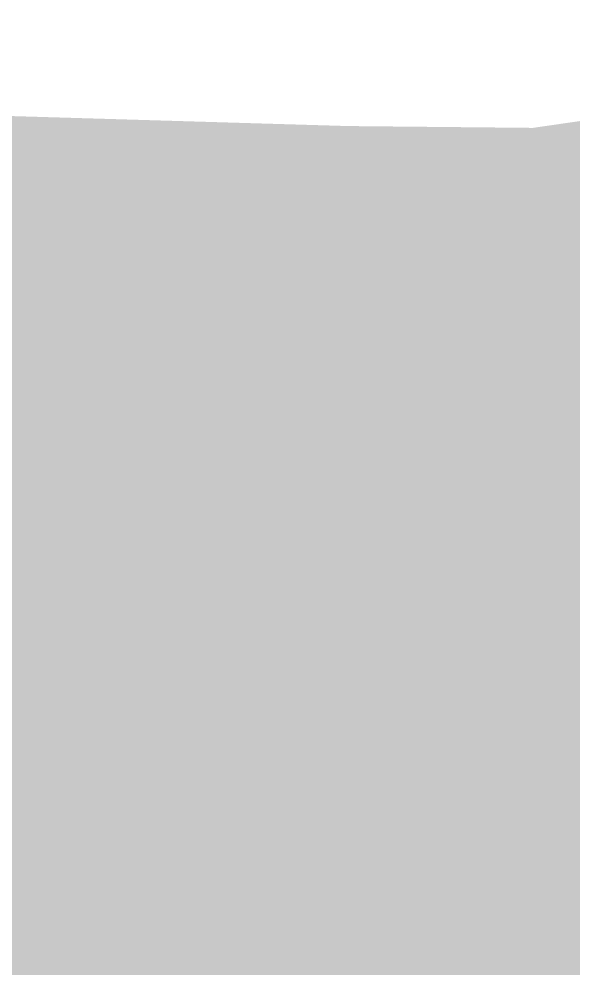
# Model space of a CAD drawing. Header units: inches. Extents: x 288635 to 693176, y 676945 to 1601077.
# Drawn here: x 544129 to 546070, y 788788 to 792108 of the extents above; entities that cross this region are included whole.
import ezdxf

# ---------------------------------------------------------------- set-up
doc = ezdxf.new("R2010")
doc.units = ezdxf.units.IN
doc.header["$MEASUREMENT"] = 0

msp = doc.modelspace()

# ---------------------------------------------------------------- hatches: boundary and pattern name
msp.add_hatch(color=256).paths.add_polyline_path([(548866.8761, 791812.4437), (549847.3181, 791548.2831), (550395.9592, 791467.003), (550583.9195, 791512.7231), (550705.8398, 791609.2432), (550848.0801, 791705.7634), (551071.6005, 791736.2435), (551361.1611, 791721.0035), (551594.8416, 791665.1234), (551899.6422, 791604.1632), (552097.7626, 791609.2432), (552448.2833, 791619.4033), (553134.0846, 791517.8031), (553449.0453, 791375.5628), (553835.126, 791141.8823), (554068.8065, 791035.2021), (554322.807, 791040.2821), (554561.5675, 791009.802), (555003.5284, 790826.9217), (555608.0496, 790654.2013), (556232.8908, 790522.1211), (556431.0112, 790374.8008), (556563.0915, 790303.6806), (556827.252, 790227.4805), (557885.4181, 789952.5249), (558696.5264, 789750.1289), (559148.6473, 789633.2886), (559519.4881, 789607.8886), (559925.8889, 789506.2884), (560327.2097, 789374.2081), (560814.8907, 789394.5281), (561653.0923, 789374.2081), (562252.5335, 789394.5281), (562740.2145, 789333.568), (563212.6555, 789257.3679), (563598.7362, 789242.1278), (563898.4568, 789323.408), (564157.5373, 789399.6082), (564254.0575, 789455.4883), (564370.8978, 789470.7283), (564391.2178, 789409.7682), (564289.6176, 789262.4479), (564177.8574, 789120.2076), (564137.2173, 788850.9671), (564071.1772, 788363.2861), (563939.0969, 788038.1654), (563842.5767, 787834.965), (563639.3763, 787687.6447), (563375.2158, 787626.6846), (563161.8554, 787438.7242), (562694.4944, 786920.5632), (563183.3917, 786803.9236), (563273.3502, 786698.09), (563167.5166, 786539.3397), (562897.6411, 786391.1727), (562204.4314, 786158.3389), (561881.6391, 786057.7971), (561611.7635, 786052.5054), (561161.971, 786084.2555), (560632.8032, 786036.6304), (560198.8857, 786052.5054), (559849.635, 786163.6306), (559198.7587, 786465.2562), (558194.3022, 786685.4765), (558168.9021, 786807.3967), (558062.2219, 786883.5969), (557828.5414, 787066.4773), (557660.9011, 787178.2375), (557310.3804, 787325.5578), (556888.7395, 787356.0378), (556746.4993, 787422.078), (556401.0586, 787599.8783), (556121.658, 787711.6385), (555715.2572, 787706.5585), (555059.9359, 787635.4384), (554551.9349, 787543.9982), (554282.6943, 787538.9182), (553754.3733, 787640.5184), (553454.6527, 787630.3584), (553185.4121, 787543.9982), (553012.6918, 787437.318), (552631.691, 787234.1176), (552326.8904, 787203.6375), (552062.7299, 787264.5977), (551859.5295, 787396.6779), (551676.6491, 787599.8783), (551575.0489, 787737.0386), (551483.6087, 787818.3188), (551310.8884, 787914.839), (550848.6075, 787924.999), (550000.2458, 787909.7589), (549781.8053, 787894.5189), (549517.6448, 787828.4788), (549365.2445, 787767.5187), (549141.7241, 787655.7584), (548999.4838, 787640.5184), (548770.8833, 787579.5583), (548593.083, 787452.558), (548440.6826, 787142.6774), (548420.3626, 786914.077), (548400.0426, 786568.6363), (548303.5224, 786299.3957), (548120.642, 786025.0752), (548409.9178, 785972.7281), (548694.3984, 785982.8881), (548765.5185, 785881.2879), (548765.5185, 785718.7276), (548658.8383, 785479.9671), (548526.758, 785159.9264), (548328.6376, 784921.166), (548105.1172, 784814.4858), (547937.4769, 784804.3257), (547739.3565, 784850.0458), (547642.8363, 784834.8058), (547480.2759, 784829.7258), (547261.8355, 784921.166), (547185.6353, 785007.5261), (547124.6752, 785129.4464), (547084.0351, 785352.9668), (546977.3549, 785500.2871), (546850.3547, 785540.9272), (546789.3946, 785479.9671), (546794.4746, 785424.087), (546794.4746, 785363.1269), (546794.4746, 785307.2467), (546809.7146, 785200.5665), (546850.3547, 785048.1662), (546845.2747, 784931.326), (546819.8746, 784784.0057), (546784.3145, 784692.5655), (546565.8741, 784590.9653), (546428.7138, 784616.3654), (546281.3935, 784702.7255), (546134.0732, 784697.6455), (545946.1129, 784728.1256), (545829.2726, 784773.8457), (545656.5523, 785007.5261), (545422.8718, 785302.1667), (545306.0316, 785337.7268), (545138.3913, 785474.8871), (544991.071, 785642.5274), (544787.8706, 785713.6476), (544378.9401, 785779.6498), (544292.5799, 785998.0903), (544114.7796, 786490.8512), (544018.2594, 786882.012), (544074.1395, 787318.8929), (544160.4997, 787522.0933), (544358.6201, 787750.6938), (544485.6203, 787887.854), (544511.0204, 788004.6943), (544404.3401, 788172.3346), (543992.8593, 788279.0148), (543550.8984, 788355.215), (543190.2177, 788446.6551), (543073.3775, 788527.9353), (543007.3373, 788609.2155), (543002.2573, 788741.2957), (543032.7374, 788944.4961), (543195.2977, 789208.6567), (543276.5779, 789559.1774), (543301.9779, 789813.1779), (543185.1377, 790087.4984), (543002.2573, 790250.0588), (542738.0968, 790331.3389), (542382.4961, 790382.139), (542285.9759, 790498.9793), (542209.7758, 790686.9396), (542194.5357, 790869.82), (542306.2959, 791149.2206), (542402.8161, 791387.981), (542402.8161, 791621.6615), (542275.8159, 791901.0621), (543122.4588, 791873.1921), (543782.8601, 791777.9419), (545281.4631, 791733.4918), (545929.1644, 791727.1418), (546367.3153, 791790.6419), (546938.8165, 792050.9925), (547383.3173, 792108.1426), (547777.0181, 792082.7425), (548472.3445, 791923.463), (548866.8761, 791812.4437)], flags=0)

doc.saveas('drawing.dxf')
